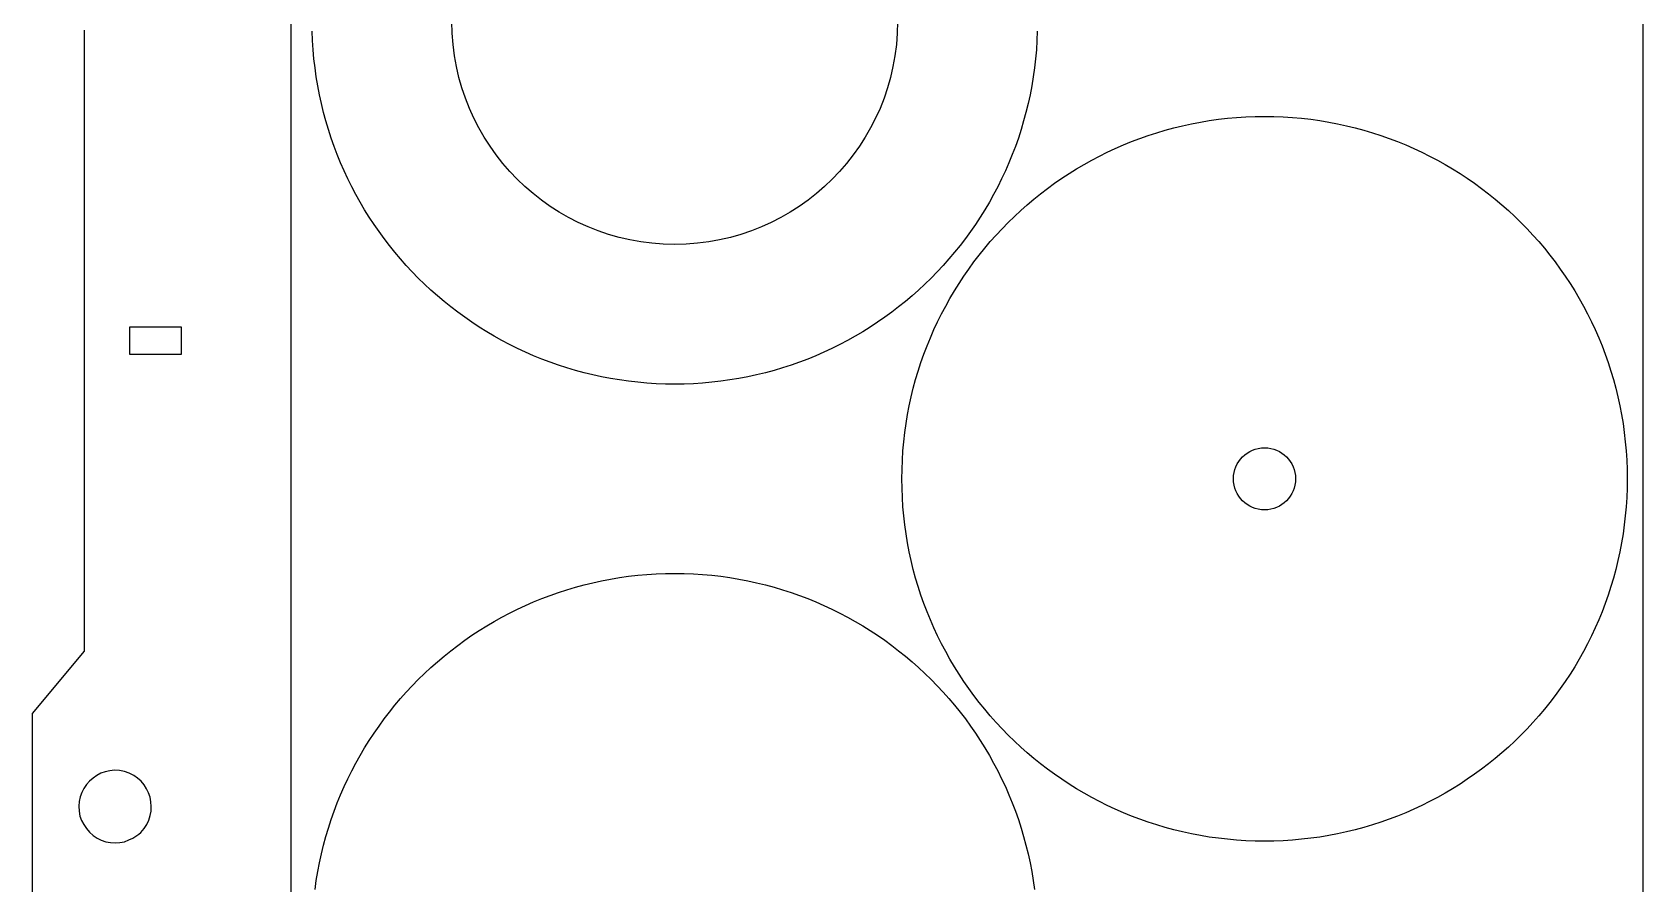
# Model space of a CAD drawing. Extents: x 378 to 958, y 20 to 900.
# Drawn here: x 802.6 to 958, y 294.8 to 377 of the extents above; entities that cross this region are included whole.
import ezdxf

# ---------------------------------------------------------------- set-up
doc = ezdxf.new("R2010")
doc.units = 0
doc.layers.get('0').update_dxf_attribs({"linetype": 'CONTINUOUS'})

msp = doc.modelspace()

# ---------------------------------------------------------------- linework, layer by layer
at = {"color": 0}
msp.add_line((958.0131, 900.108069), (958.0131, 20.108069), dxfattribs=at)
at = {"color": 4}
for p, q in [((827.570132, 23.552001), (827.570132, 432.521001)), ((843.113015, 376.930639), (843.08504, 378.03705)), ((886.08504, 378.03705), (886.057065, 376.930639)), ((807.571632, 377.229701), (807.571632, 317.234301)), ((829.63058, 376.235899), (829.596471, 377.133656)), ((829.687093, 375.344055), (829.63058, 376.235899)), ((843.196039, 375.838754), (843.113015, 376.930639)), ((886.057065, 376.930639), (885.974041, 375.838754)), ((899.5395, 376.235899), (899.482987, 375.344055)), ((899.573609, 377.133656), (899.5395, 376.235899)), ((829.765735, 374.458399), (829.687093, 375.344055)), ((843.332762, 374.762748), (843.196039, 375.838754)), ((843.521832, 373.703971), (843.332762, 374.762748)), ((885.837318, 374.762748), (885.648248, 373.703971)), ((885.974041, 375.838754), (885.837318, 374.762748)), ((899.482987, 375.344055), (899.404345, 374.458399)), ((829.866231, 373.579205), (829.765735, 374.458399)), ((829.988306, 372.706749), (829.866231, 373.579205)), ((843.7619, 372.663773), (843.521832, 373.703971)), ((885.648248, 373.703971), (885.40818, 372.663773)), ((899.303849, 373.579205), (899.181774, 372.706749)), ((899.404345, 374.458399), (899.303849, 373.579205)), ((830.131685, 371.841305), (829.988306, 372.706749)), ((830.296094, 370.983148), (830.131685, 371.841305)), ((844.051614, 371.643505), (843.7619, 372.663773)), ((844.389623, 370.644518), (844.051614, 371.643505)), ((885.118466, 371.643505), (884.780457, 370.644518)), ((885.40818, 372.663773), (885.118466, 371.643505)), ((899.038395, 371.841305), (898.873986, 370.983148)), ((899.181774, 372.706749), (899.038395, 371.841305)), ((830.481257, 370.132552), (830.296094, 370.983148)), ((830.6869, 369.289793), (830.481257, 370.132552)), ((844.774577, 369.668163), (844.389623, 370.644518)), ((884.780457, 370.644518), (884.395502, 369.668163)), ((898.688823, 370.132552), (898.48318, 369.289793)), ((898.873986, 370.983148), (898.688823, 370.132552)), ((830.912747, 368.455146), (830.6869, 369.289793)), ((831.158525, 367.628886), (830.912747, 368.455146)), ((845.205126, 368.71579), (844.774577, 369.668163)), ((845.679918, 367.78875), (845.205126, 368.71579)), ((883.964954, 368.71579), (883.490162, 367.78875)), ((884.395502, 369.668163), (883.964954, 368.71579)), ((898.257333, 368.455146), (898.011555, 367.628886)), ((898.48318, 369.289793), (898.257333, 368.455146)), ((915.312155, 368.351822), (916.177596, 368.495202)), ((916.177596, 368.495202), (917.05005, 368.617277)), ((917.05005, 368.617277), (917.92924, 368.717772)), ((917.92924, 368.717772), (918.814892, 368.796414)), ((918.814892, 368.796414), (919.706732, 368.852927)), ((919.706732, 368.852927), (920.604485, 368.887037)), ((920.604485, 368.887037), (921.507875, 368.898468)), ((921.507875, 368.898468), (922.411269, 368.887037)), ((922.411269, 368.887037), (923.309026, 368.852927)), ((923.309026, 368.852927), (924.20087, 368.796414)), ((924.20087, 368.796414), (925.086527, 368.717772)), ((925.086527, 368.717772), (925.965721, 368.617277)), ((925.965721, 368.617277), (926.838178, 368.495202)), ((926.838178, 368.495202), (927.703623, 368.351822)), ((831.423958, 366.811286), (831.158525, 367.628886)), ((846.197603, 366.888395), (845.679918, 367.78875)), ((846.756829, 366.016074), (846.197603, 366.888395)), ((882.972477, 366.888395), (882.413251, 366.016074)), ((883.490162, 367.78875), (882.972477, 366.888395)), ((898.011555, 367.628886), (897.746122, 366.811286)), ((909.473487, 366.774737), (910.282149, 367.05955)), ((910.282149, 367.05955), (911.099747, 367.324983)), ((911.099747, 367.324983), (911.926006, 367.57076)), ((911.926006, 367.57076), (912.760651, 367.796608)), ((912.760651, 367.796608), (913.603408, 368.002251)), ((913.603408, 368.002251), (914.454001, 368.187414)), ((914.454001, 368.187414), (915.312155, 368.351822)), ((927.703623, 368.351822), (928.561782, 368.187414)), ((928.561782, 368.187414), (929.412378, 368.002251)), ((929.412378, 368.002251), (930.255138, 367.796608)), ((930.255138, 367.796608), (931.089786, 367.57076)), ((931.089786, 367.57076), (931.916049, 367.324983)), ((931.916049, 367.324983), (932.73365, 367.05955)), ((932.73365, 367.05955), (933.542315, 366.774737)), ((831.708771, 366.002623), (831.423958, 366.811286)), ((832.012689, 365.20317), (831.708771, 366.002623)), ((847.356247, 365.173138), (846.756829, 366.016074)), ((882.413251, 366.016074), (881.813833, 365.173138)), ((897.461309, 366.002623), (897.157391, 365.20317)), ((897.746122, 366.811286), (897.461309, 366.002623)), ((905.573835, 365.069587), (906.333695, 365.447179)), ((906.333695, 365.447179), (907.103865, 365.806764)), ((907.103865, 365.806764), (907.88407, 366.148069)), ((907.88407, 366.148069), (908.674036, 366.470818)), ((908.674036, 366.470818), (909.473487, 366.774737)), ((933.542315, 366.774737), (934.341769, 366.470818)), ((934.341769, 366.470818), (935.131737, 366.148069)), ((935.131737, 366.148069), (935.911945, 365.806764)), ((935.911945, 365.806764), (936.682118, 365.447179)), ((936.682118, 365.447179), (937.44198, 365.069587)), ((832.335438, 364.413203), (832.012689, 365.20317)), ((832.676743, 363.632997), (832.335438, 364.413203)), ((847.994505, 364.360938), (847.356247, 365.173138)), ((848.670253, 363.580826), (847.994505, 364.360938)), ((881.175575, 364.360938), (880.499827, 363.580826)), ((881.813833, 365.173138), (881.175575, 364.360938)), ((896.834642, 364.413203), (896.493337, 363.632997)), ((897.157391, 365.20317), (896.834642, 364.413203)), ((902.642994, 363.384657), (903.358864, 363.831524)), ((903.358864, 363.831524), (904.086145, 364.261485)), ((904.086145, 364.261485), (904.82456, 364.674264)), ((904.82456, 364.674264), (905.573835, 365.069587)), ((937.44198, 365.069587), (938.191257, 364.674264)), ((938.191257, 364.674264), (938.929674, 364.261485)), ((938.929674, 364.261485), (939.656957, 363.831524)), ((939.656957, 363.831524), (940.372829, 363.384657)), ((833.036329, 362.862827), (832.676743, 363.632997)), ((833.413921, 362.102966), (833.036329, 362.862827)), ((849.38214, 362.83415), (848.670253, 363.580826)), ((850.128815, 362.122263), (849.38214, 362.83415)), ((879.78794, 362.83415), (879.041265, 362.122263)), ((880.499827, 363.580826), (879.78794, 362.83415)), ((896.133751, 362.862827), (895.756159, 362.102966)), ((896.493337, 363.632997), (896.133751, 362.862827)), ((900.566587, 361.945364), (901.24658, 362.441302)), ((901.24658, 362.441302), (901.938807, 362.921158)), ((901.938807, 362.921158), (902.642994, 363.384657)), ((940.372829, 363.384657), (941.077018, 362.921158)), ((941.077018, 362.921158), (941.769247, 362.441302)), ((941.769247, 362.441302), (942.449241, 361.945364)), ((833.809243, 361.353691), (833.413921, 362.102966)), ((834.222023, 360.615276), (833.809243, 361.353691)), ((850.908928, 361.446515), (850.128815, 362.122263)), ((851.721128, 360.808257), (850.908928, 361.446515)), ((852.564063, 360.208839), (851.721128, 360.808257)), ((877.448952, 360.808257), (876.606017, 360.208839)), ((878.261152, 361.446515), (877.448952, 360.808257)), ((879.041265, 362.122263), (878.261152, 361.446515)), ((895.360836, 361.353691), (894.948057, 360.615276)), ((895.756159, 362.102966), (895.360836, 361.353691)), ((898.602761, 360.363807), (899.244403, 360.906342)), ((899.244403, 360.906342), (899.899103, 361.433619)), ((899.899103, 361.433619), (900.566587, 361.945364)), ((942.449241, 361.945364), (943.116727, 361.433619)), ((943.116727, 361.433619), (943.771429, 360.906342)), ((943.771429, 360.906342), (944.413072, 360.363807)), ((834.651983, 359.887996), (834.222023, 360.615276)), ((835.098851, 359.172125), (834.651983, 359.887996)), ((835.56235, 358.467939), (835.098851, 359.172125)), ((853.436384, 359.649613), (852.564063, 360.208839)), ((854.33674, 359.131928), (853.436384, 359.649613)), ((855.26378, 358.657136), (854.33674, 359.131928)), ((874.83334, 359.131928), (873.9063, 358.657136)), ((875.733695, 359.649613), (874.83334, 359.131928)), ((876.606017, 360.208839), (875.733695, 359.649613)), ((894.071229, 359.172125), (893.60773, 358.467939)), ((894.518097, 359.887996), (894.071229, 359.172125)), ((894.948057, 360.615276), (894.518097, 359.887996)), ((896.758937, 358.647405), (897.359754, 359.234063)), ((897.359754, 359.234063), (897.974453, 359.806289)), ((897.974453, 359.806289), (898.602761, 360.363807)), ((944.413072, 360.363807), (945.041381, 359.806289)), ((945.041381, 359.806289), (945.656082, 359.234063)), ((945.656082, 359.234063), (946.2569, 358.647405)), ((836.042205, 357.775712), (835.56235, 358.467939)), ((836.538143, 357.09572), (836.042205, 357.775712)), ((856.216152, 358.226588), (855.26378, 358.657136)), ((857.192508, 357.841633), (856.216152, 358.226588)), ((858.191494, 357.503624), (857.192508, 357.841633)), ((871.977572, 357.841633), (870.978585, 357.503624)), ((872.953927, 358.226588), (871.977572, 357.841633)), ((873.9063, 358.657136), (872.953927, 358.226588)), ((893.127875, 357.775712), (892.631937, 357.09572)), ((893.60773, 358.467939), (893.127875, 357.775712)), ((895.600053, 357.431889), (896.172279, 358.046589)), ((896.172279, 358.046589), (896.758937, 358.647405)), ((946.2569, 358.647405), (946.843559, 358.046589)), ((946.843559, 358.046589), (947.415786, 357.431889)), ((837.049889, 356.428236), (836.538143, 357.09572)), ((837.577166, 355.773537), (837.049889, 356.428236)), ((859.211762, 357.21391), (858.191494, 357.503624)), ((860.25196, 356.973842), (859.211762, 357.21391)), ((861.310738, 356.784772), (860.25196, 356.973842)), ((862.386744, 356.648049), (861.310738, 356.784772)), ((863.478628, 356.565025), (862.386744, 356.648049)), ((864.58504, 356.53705), (863.478628, 356.565025)), ((865.691452, 356.565025), (864.58504, 356.53705)), ((866.783336, 356.648049), (865.691452, 356.565025)), ((867.859342, 356.784772), (866.783336, 356.648049)), ((868.91812, 356.973842), (867.859342, 356.784772)), ((869.958318, 357.21391), (868.91812, 356.973842)), ((870.978585, 357.503624), (869.958318, 357.21391)), ((892.120191, 356.428236), (891.592914, 355.773537)), ((892.631937, 357.09572), (892.120191, 356.428236)), ((893.972723, 355.507239), (894.500001, 356.161939)), ((894.500001, 356.161939), (895.042536, 356.803581)), ((895.042536, 356.803581), (895.600053, 357.431889)), ((947.415786, 357.431889), (947.973304, 356.803581)), ((947.973304, 356.803581), (948.51584, 356.161939)), ((948.51584, 356.161939), (949.043119, 355.507239)), ((838.119701, 355.131896), (837.577166, 355.773537)), ((838.677219, 354.503589), (838.119701, 355.131896)), ((839.249444, 353.888891), (838.677219, 354.503589)), ((890.492861, 354.503589), (889.920636, 353.888891)), ((891.050379, 355.131896), (890.492861, 354.503589)), ((891.592914, 355.773537), (891.050379, 355.131896)), ((892.96504, 354.159762), (893.460978, 354.839755)), ((893.460978, 354.839755), (893.972723, 355.507239)), ((949.043119, 355.507239), (949.554864, 354.839755)), ((949.554864, 354.839755), (950.050803, 354.159762)), ((839.836102, 353.288075), (839.249444, 353.888891)), ((840.436919, 352.701418), (839.836102, 353.288075)), ((889.333977, 353.288075), (888.733161, 352.701418)), ((889.920636, 353.888891), (889.333977, 353.288075)), ((892.021685, 352.763349), (892.485184, 353.467535)), ((892.485184, 353.467535), (892.96504, 354.159762)), ((950.050803, 354.159762), (950.53066, 353.467535)), ((950.53066, 353.467535), (950.994159, 352.763349)), ((841.051619, 352.129194), (840.436919, 352.701418)), ((841.679927, 351.571678), (841.051619, 352.129194)), ((842.321568, 351.029144), (841.679927, 351.571678)), ((887.490153, 351.571678), (886.848512, 351.029144)), ((888.118461, 352.129194), (887.490153, 351.571678)), ((888.733161, 352.701418), (888.118461, 352.129194)), ((890.732078, 350.581782), (891.144857, 351.320197)), ((891.144857, 351.320197), (891.574818, 352.047478)), ((891.574818, 352.047478), (892.021685, 352.763349)), ((950.994159, 352.763349), (951.441027, 352.047478)), ((951.441027, 352.047478), (951.870988, 351.320197)), ((951.870988, 351.320197), (952.283768, 350.581782)), ((842.976268, 350.501868), (842.321568, 351.029144)), ((843.643752, 349.990124), (842.976268, 350.501868)), ((844.323745, 349.494188), (843.643752, 349.990124)), ((885.526328, 349.990124), (884.846334, 349.494188)), ((886.193812, 350.501868), (885.526328, 349.990124)), ((886.848512, 351.029144), (886.193812, 350.501868)), ((889.959164, 349.072648), (890.336755, 349.832508)), ((890.336755, 349.832508), (890.732078, 350.581782)), ((952.283768, 350.581782), (952.679091, 349.832508)), ((952.679091, 349.832508), (953.056683, 349.072648)), ((845.015973, 349.014333), (844.323745, 349.494188)), ((845.720159, 348.550836), (845.015973, 349.014333)), ((846.43603, 348.10397), (845.720159, 348.550836)), ((883.449921, 348.550836), (882.73405, 348.10397)), ((884.154107, 349.014333), (883.449921, 348.550836)), ((884.846334, 349.494188), (884.154107, 349.014333)), ((889.258273, 347.522272), (889.599578, 348.302478)), ((889.599578, 348.302478), (889.959164, 349.072648)), ((953.056683, 349.072648), (953.41627, 348.302478)), ((953.41627, 348.302478), (953.757575, 347.522272)), ((847.16331, 347.674011), (846.43603, 348.10397)), ((847.901725, 347.261234), (847.16331, 347.674011)), ((848.651, 346.865912), (847.901725, 347.261234)), ((849.41086, 346.488322), (848.651, 346.865912)), ((880.51908, 346.865912), (879.75922, 346.488322)), ((881.268355, 347.261234), (880.51908, 346.865912)), ((882.00677, 347.674011), (881.268355, 347.261234)), ((882.73405, 348.10397), (882.00677, 347.674011)), ((888.631605, 345.932855), (888.935524, 346.732307)), ((888.935524, 346.732307), (889.258273, 347.522272)), ((953.757575, 347.522272), (954.080324, 346.732307)), ((954.080324, 346.732307), (954.384243, 345.932855)), ((850.18103, 346.128738), (849.41086, 346.488322)), ((850.961235, 345.787435), (850.18103, 346.128738)), ((851.751201, 345.464687), (850.961235, 345.787435)), ((852.550652, 345.16077), (851.751201, 345.464687)), ((853.359314, 344.875958), (852.550652, 345.16077)), ((876.619428, 345.16077), (875.810766, 344.875958)), ((877.418879, 345.464687), (876.619428, 345.16077)), ((878.208845, 345.787435), (877.418879, 345.464687)), ((878.98905, 346.128738), (878.208845, 345.787435)), ((879.75922, 346.488322), (878.98905, 346.128738)), ((888.08136, 344.306595), (888.346792, 345.124193)), ((888.346792, 345.124193), (888.631605, 345.932855)), ((954.384243, 345.932855), (954.669056, 345.124193)), ((954.669056, 345.124193), (954.934489, 344.306595)), ((854.176912, 344.610527), (853.359314, 344.875958)), ((855.003171, 344.36475), (854.176912, 344.610527)), ((855.837817, 344.138904), (855.003171, 344.36475)), ((856.680573, 343.933262), (855.837817, 344.138904)), ((857.531166, 343.7481), (856.680573, 343.933262)), ((858.389321, 343.583692), (857.531166, 343.7481)), ((859.254762, 343.440314), (858.389321, 343.583692)), ((870.780759, 343.583692), (869.915318, 343.440314)), ((871.638914, 343.7481), (870.780759, 343.583692)), ((872.489507, 343.933262), (871.638914, 343.7481)), ((873.332263, 344.138904), (872.489507, 343.933262)), ((874.166909, 344.36475), (873.332263, 344.138904)), ((874.993168, 344.610527), (874.166909, 344.36475)), ((875.810766, 344.875958), (874.993168, 344.610527)), ((887.835582, 343.480336), (888.08136, 344.306595)), ((954.934489, 344.306595), (955.180267, 343.480336)), ((860.127215, 343.31824), (859.254762, 343.440314)), ((861.006405, 343.217744), (860.127215, 343.31824)), ((861.892058, 343.139103), (861.006405, 343.217744)), ((862.783898, 343.08259), (861.892058, 343.139103)), ((863.68165, 343.048481), (862.783898, 343.08259)), ((864.58504, 343.03705), (863.68165, 343.048481)), ((865.48843, 343.048481), (864.58504, 343.03705)), ((866.386182, 343.08259), (865.48843, 343.048481)), ((867.278022, 343.139103), (866.386182, 343.08259)), ((868.163675, 343.217744), (867.278022, 343.139103)), ((869.042865, 343.31824), (868.163675, 343.217744)), ((869.915318, 343.440314), (869.042865, 343.31824)), ((887.404091, 341.802935), (887.609734, 342.645691)), ((887.609734, 342.645691), (887.835582, 343.480336)), ((955.180267, 343.480336), (955.406115, 342.645691)), ((955.406115, 342.645691), (955.611758, 341.802935)), ((887.05452, 340.094187), (887.218928, 340.952342)), ((887.218928, 340.952342), (887.404091, 341.802935)), ((955.611758, 341.802935), (955.796921, 340.952342)), ((955.796921, 340.952342), (955.961329, 340.094187)), ((886.789066, 338.356293), (886.911141, 339.228746)), ((886.911141, 339.228746), (887.05452, 340.094187)), ((955.961329, 340.094187), (956.104709, 339.228746)), ((956.104709, 339.228746), (956.226784, 338.356293)), ((886.609928, 336.59145), (886.68857, 337.477102)), ((886.68857, 337.477102), (886.789066, 338.356293)), ((956.226784, 338.356293), (956.327279, 337.477102)), ((956.327279, 337.477102), (956.405921, 336.59145)), ((886.553415, 335.69961), (886.609928, 336.59145)), ((956.405921, 336.59145), (956.462434, 335.69961)), ((886.507875, 333.898468), (886.519306, 334.801858)), ((886.519306, 334.801858), (886.553415, 335.69961)), ((956.462434, 335.69961), (956.496544, 334.801858)), ((956.496544, 334.801858), (956.507975, 333.898468)), ((886.519306, 332.995078), (886.507875, 333.898468)), ((886.553415, 332.097325), (886.519306, 332.995078)), ((956.496544, 332.995078), (956.462434, 332.097325)), ((956.507975, 333.898468), (956.496544, 332.995078)), ((886.609928, 331.205485), (886.553415, 332.097325)), ((886.68857, 330.319833), (886.609928, 331.205485)), ((956.405921, 331.205485), (956.327279, 330.319833)), ((956.462434, 332.097325), (956.405921, 331.205485)), ((886.789066, 329.440643), (886.68857, 330.319833)), ((956.327279, 330.319833), (956.226784, 329.440643)), ((886.911141, 328.568189), (886.789066, 329.440643)), ((887.05452, 327.702748), (886.911141, 328.568189)), ((956.104709, 328.568189), (955.961329, 327.702748)), ((956.226784, 329.440643), (956.104709, 328.568189)), ((887.218928, 326.844594), (887.05452, 327.702748)), ((887.404091, 325.994001), (887.218928, 326.844594)), ((955.796921, 326.844594), (955.611758, 325.994001)), ((955.961329, 327.702748), (955.796921, 326.844594)), ((887.609734, 325.151244), (887.404091, 325.994001)), ((887.835582, 324.316599), (887.609734, 325.151244)), ((955.406115, 325.151244), (955.180267, 324.316599)), ((955.611758, 325.994001), (955.406115, 325.151244)), ((854.176966, 323.1864), (855.003228, 323.432178)), ((855.003228, 323.432178), (855.837877, 323.658025)), ((855.837877, 323.658025), (856.680636, 323.863668)), ((856.680636, 323.863668), (857.531233, 324.048831)), ((857.531233, 324.048831), (858.389391, 324.21324)), ((858.389391, 324.21324), (859.254836, 324.356619)), ((859.254836, 324.356619), (860.127293, 324.478694)), ((860.127293, 324.478694), (861.006488, 324.57919)), ((861.006488, 324.57919), (861.892144, 324.657832)), ((861.892144, 324.657832), (862.783989, 324.714345)), ((862.783989, 324.714345), (863.681745, 324.748454)), ((863.681745, 324.748454), (864.58514, 324.759885)), ((864.58514, 324.759885), (865.48853, 324.748454)), ((865.48853, 324.748454), (866.386282, 324.714345)), ((866.386282, 324.714345), (867.278122, 324.657832)), ((867.278122, 324.657832), (868.163775, 324.57919)), ((868.163775, 324.57919), (869.042965, 324.478694)), ((869.042965, 324.478694), (869.915418, 324.356619)), ((869.915418, 324.356619), (870.780859, 324.21324)), ((870.780859, 324.21324), (871.639014, 324.048831)), ((871.639014, 324.048831), (872.489607, 323.863668)), ((872.489607, 323.863668), (873.332363, 323.658025)), ((873.332363, 323.658025), (874.167009, 323.432178)), ((874.167009, 323.432178), (874.993268, 323.1864)), ((888.08136, 323.49034), (887.835582, 324.316599)), ((888.346792, 322.672742), (888.08136, 323.49034)), ((954.934489, 323.49034), (954.669056, 322.672742)), ((955.180267, 324.316599), (954.934489, 323.49034)), ((850.18107, 321.668182), (850.961277, 322.009486)), ((850.961277, 322.009486), (851.751246, 322.332236)), ((851.751246, 322.332236), (852.5507, 322.636154)), ((852.5507, 322.636154), (853.359365, 322.920967)), ((853.359365, 322.920967), (854.176966, 323.1864)), ((874.993268, 323.1864), (875.810866, 322.920967)), ((875.810866, 322.920967), (876.619528, 322.636154)), ((876.619528, 322.636154), (877.418979, 322.332236)), ((877.418979, 322.332236), (878.208945, 322.009486)), ((878.208945, 322.009486), (878.98915, 321.668182)), ((888.631605, 321.86408), (888.346792, 322.672742)), ((888.935524, 321.064629), (888.631605, 321.86408)), ((954.384243, 321.86408), (954.080324, 321.064629)), ((954.669056, 322.672742), (954.384243, 321.86408)), ((847.16334, 320.122902), (847.901758, 320.535681)), ((847.901758, 320.535681), (848.651035, 320.931004)), ((848.651035, 320.931004), (849.410897, 321.308596)), ((849.410897, 321.308596), (850.18107, 321.668182)), ((878.98915, 321.668182), (879.75932, 321.308596)), ((879.75932, 321.308596), (880.51918, 320.931004)), ((880.51918, 320.931004), (881.268455, 320.535681)), ((881.268455, 320.535681), (882.00687, 320.122902)), ((889.258273, 320.274663), (888.935524, 321.064629)), ((889.599578, 319.494458), (889.258273, 320.274663)), ((953.757575, 320.274663), (953.41627, 319.494458)), ((954.080324, 321.064629), (953.757575, 320.274663)), ((844.323768, 318.302719), (845.015997, 318.782575)), ((845.015997, 318.782575), (845.720185, 319.246074)), ((845.720185, 319.246074), (846.436058, 319.692942)), ((846.436058, 319.692942), (847.16334, 320.122902)), ((882.00687, 320.122902), (882.73415, 319.692942)), ((882.73415, 319.692942), (883.450021, 319.246074)), ((883.450021, 319.246074), (884.154207, 318.782575)), ((884.154207, 318.782575), (884.846434, 318.302719)), ((889.959164, 318.724288), (889.599578, 319.494458)), ((890.336755, 317.964428), (889.959164, 318.724288)), ((953.056683, 318.724288), (952.679091, 317.964428)), ((953.41627, 319.494458), (953.056683, 318.724288)), ((807.571632, 317.234301), (802.572032, 311.234701)), ((842.321586, 316.767759), (842.976288, 317.295036)), ((842.976288, 317.295036), (843.643773, 317.806781)), ((843.643773, 317.806781), (844.323768, 318.302719)), ((884.846434, 318.302719), (885.526428, 317.806781)), ((885.526428, 317.806781), (886.193912, 317.295036)), ((886.193912, 317.295036), (886.848612, 316.767759)), ((890.732078, 317.215153), (890.336755, 317.964428)), ((891.144857, 316.476738), (890.732078, 317.215153)), ((952.283768, 317.215153), (951.870988, 316.476738)), ((952.679091, 317.964428), (952.283768, 317.215153)), ((840.436933, 315.095481), (841.051634, 315.667706)), ((841.051634, 315.667706), (841.679943, 316.225224)), ((841.679943, 316.225224), (842.321586, 316.767759)), ((886.848612, 316.767759), (887.490253, 316.225224)), ((887.490253, 316.225224), (888.118561, 315.667706)), ((888.118561, 315.667706), (888.733261, 315.095481)), ((891.574818, 315.749457), (891.144857, 316.476738)), ((892.021685, 315.033587), (891.574818, 315.749457)), ((951.441027, 315.749457), (950.994159, 315.033587)), ((951.870988, 316.476738), (951.441027, 315.749457)), ((839.249455, 313.908006), (839.836115, 314.508822)), ((839.836115, 314.508822), (840.436933, 315.095481)), ((888.733261, 315.095481), (889.334077, 314.508822)), ((889.334077, 314.508822), (889.920736, 313.908006)), ((892.485184, 314.3294), (892.021685, 315.033587)), ((892.96504, 313.637173), (892.485184, 314.3294)), ((950.53066, 314.3294), (950.050803, 313.637173)), ((950.994159, 315.033587), (950.53066, 314.3294)), ((837.577174, 312.023357), (838.11971, 312.664998)), ((838.11971, 312.664998), (838.677229, 313.293306)), ((838.677229, 313.293306), (839.249455, 313.908006)), ((889.920736, 313.908006), (890.492961, 313.293306)), ((890.492961, 313.293306), (891.050479, 312.664998)), ((891.050479, 312.664998), (891.593014, 312.023357)), ((893.460978, 312.95718), (892.96504, 313.637173)), ((893.972723, 312.289696), (893.460978, 312.95718)), ((949.554864, 312.95718), (949.043119, 312.289696)), ((950.050803, 313.637173), (949.554864, 312.95718)), ((802.572032, 311.234701), (802.572032, 293.236101)), ((836.53815, 310.701172), (837.049896, 311.368657)), ((837.049896, 311.368657), (837.577174, 312.023357)), ((891.593014, 312.023357), (892.120291, 311.368657)), ((892.120291, 311.368657), (892.632037, 310.701172)), ((894.500001, 311.634996), (893.972723, 312.289696)), ((895.042536, 310.993354), (894.500001, 311.634996)), ((895.600053, 310.365046), (895.042536, 310.993354)), ((947.973304, 310.993354), (947.415786, 310.365046)), ((948.51584, 311.634996), (947.973304, 310.993354)), ((949.043119, 312.289696), (948.51584, 311.634996)), ((835.098855, 308.624766), (835.562355, 309.328952)), ((835.562355, 309.328952), (836.042211, 310.021179)), ((836.042211, 310.021179), (836.53815, 310.701172)), ((892.632037, 310.701172), (893.127975, 310.021179)), ((893.127975, 310.021179), (893.60783, 309.328952)), ((893.60783, 309.328952), (894.071329, 308.624766)), ((896.172279, 309.750347), (895.600053, 310.365046)), ((896.758937, 309.14953), (896.172279, 309.750347)), ((946.843559, 309.750347), (946.2569, 309.14953)), ((947.415786, 310.365046), (946.843559, 309.750347)), ((834.222026, 307.181615), (834.651987, 307.908895)), ((834.651987, 307.908895), (835.098855, 308.624766)), ((894.071329, 308.624766), (894.518197, 307.908895)), ((894.518197, 307.908895), (894.948157, 307.181615)), ((897.359754, 308.562872), (896.758937, 309.14953)), ((897.974453, 307.990646), (897.359754, 308.562872)), ((898.602761, 307.433129), (897.974453, 307.990646)), ((945.041381, 307.990646), (944.413072, 307.433129)), ((945.656082, 308.562872), (945.041381, 307.990646)), ((946.2569, 309.14953), (945.656082, 308.562872)), ((833.413923, 305.693925), (833.809247, 306.4432)), ((833.809247, 306.4432), (834.222026, 307.181615)), ((894.948157, 307.181615), (895.360936, 306.4432)), ((895.360936, 306.4432), (895.756259, 305.693925)), ((899.244403, 306.890594), (898.602761, 307.433129)), ((899.899103, 306.363316), (899.244403, 306.890594)), ((900.566587, 305.851571), (899.899103, 306.363316)), ((943.116727, 306.363316), (942.449241, 305.851571)), ((943.771429, 306.890594), (943.116727, 306.363316)), ((944.413072, 307.433129), (943.771429, 306.890594)), ((832.676745, 304.163895), (833.036331, 304.934065)), ((833.036331, 304.934065), (833.413923, 305.693925)), ((895.756259, 305.693925), (896.133851, 304.934065)), ((896.133851, 304.934065), (896.493437, 304.163895)), ((901.24658, 305.355633), (900.566587, 305.851571)), ((901.938807, 304.875777), (901.24658, 305.355633)), ((902.642994, 304.412278), (901.938807, 304.875777)), ((941.077018, 304.875777), (940.372829, 304.412278)), ((941.769247, 305.355633), (941.077018, 304.875777)), ((942.449241, 305.851571), (941.769247, 305.355633)), ((832.012691, 302.593724), (832.33544, 303.38369)), ((832.33544, 303.38369), (832.676745, 304.163895)), ((896.493437, 304.163895), (896.834742, 303.38369)), ((896.834742, 303.38369), (897.157491, 302.593724)), ((903.358864, 303.965411), (902.642994, 304.412278)), ((904.086145, 303.53545), (903.358864, 303.965411)), ((904.82456, 303.122671), (904.086145, 303.53545)), ((905.573835, 302.727348), (904.82456, 303.122671)), ((938.191257, 303.122671), (937.44198, 302.727348)), ((938.929674, 303.53545), (938.191257, 303.122671)), ((939.656957, 303.965411), (938.929674, 303.53545)), ((940.372829, 304.412278), (939.656957, 303.965411)), ((831.423959, 300.98561), (831.708772, 301.794273)), ((831.708772, 301.794273), (832.012691, 302.593724)), ((897.157491, 302.593724), (897.461409, 301.794273)), ((897.461409, 301.794273), (897.746222, 300.98561)), ((906.333695, 302.349757), (905.573835, 302.727348)), ((907.103865, 301.990171), (906.333695, 302.349757)), ((907.88407, 301.648866), (907.103865, 301.990171)), ((908.674036, 301.326117), (907.88407, 301.648866)), ((935.131737, 301.648866), (934.341769, 301.326117)), ((935.911945, 301.990171), (935.131737, 301.648866)), ((936.682118, 302.349757), (935.911945, 301.990171)), ((937.44198, 302.727348), (936.682118, 302.349757)), ((830.912748, 299.341754), (831.158526, 300.168012)), ((831.158526, 300.168012), (831.423959, 300.98561)), ((897.746222, 300.98561), (898.011655, 300.168012)), ((898.011655, 300.168012), (898.257433, 299.341754)), ((909.473487, 301.022198), (908.674036, 301.326117)), ((910.282149, 300.737385), (909.473487, 301.022198)), ((911.099747, 300.471953), (910.282149, 300.737385)), ((911.926006, 300.226175), (911.099747, 300.471953)), ((912.760651, 300.000327), (911.926006, 300.226175)), ((931.089786, 300.226175), (930.255138, 300.000327)), ((931.916049, 300.471953), (931.089786, 300.226175)), ((932.73365, 300.737385), (931.916049, 300.471953)), ((933.542315, 301.022198), (932.73365, 300.737385)), ((934.341769, 301.326117), (933.542315, 301.022198)), ((830.481257, 297.664352), (830.6869, 298.507108)), ((830.6869, 298.507108), (830.912748, 299.341754)), ((898.257433, 299.341754), (898.48328, 298.507108)), ((898.48328, 298.507108), (898.688923, 297.664352)), ((913.603408, 299.794684), (912.760651, 300.000327)), ((914.454001, 299.609521), (913.603408, 299.794684)), ((915.312155, 299.445113), (914.454001, 299.609521)), ((916.177596, 299.301734), (915.312155, 299.445113)), ((917.05005, 299.179659), (916.177596, 299.301734)), ((917.92924, 299.079163), (917.05005, 299.179659)), ((918.814892, 299.000521), (917.92924, 299.079163)), ((919.706732, 298.944008), (918.814892, 299.000521)), ((920.604485, 298.909898), (919.706732, 298.944008)), ((921.507875, 298.898468), (920.604485, 298.909898)), ((922.411269, 298.909898), (921.507875, 298.898468)), ((923.309026, 298.944008), (922.411269, 298.909898)), ((924.20087, 299.000521), (923.309026, 298.944008)), ((925.086527, 299.079163), (924.20087, 299.000521)), ((925.965721, 299.179659), (925.086527, 299.079163)), ((926.838178, 299.301734), (925.965721, 299.179659)), ((927.703623, 299.445113), (926.838178, 299.301734)), ((928.561782, 299.609521), (927.703623, 299.445113)), ((929.412378, 299.794684), (928.561782, 299.609521)), ((930.255138, 300.000327), (929.412378, 299.794684)), ((830.296094, 296.813759), (830.481257, 297.664352)), ((898.688923, 297.664352), (898.874086, 296.813759)), ((829.988306, 295.090163), (830.131685, 295.955604)), ((830.131685, 295.955604), (830.296094, 296.813759)), ((898.874086, 296.813759), (899.038495, 295.955604)), ((899.038495, 295.955604), (899.181874, 295.090163)), ((829.866231, 294.21771), (829.988306, 295.090163)), ((899.181874, 295.090163), (899.303949, 294.21771))]:
    msp.add_line(p, q, dxfattribs=at)
at = {"color": 7}
for p, q in [((811.971332, 348.531901), (811.971332, 345.932101)), ((816.970832, 348.531901), (811.971332, 348.531901)), ((816.970832, 345.932101), (816.970832, 348.531901)), ((811.971332, 345.932101), (816.970832, 345.932101)), ((919.020215, 335.575816), (919.192914, 335.806765)), ((919.192914, 335.806765), (919.386537, 336.019805)), ((919.386537, 336.019805), (919.599577, 336.213428)), ((919.599577, 336.213428), (919.830526, 336.386127)), ((919.830526, 336.386127), (920.077876, 336.536393)), ((920.077876, 336.536393), (920.34012, 336.662719)), ((920.34012, 336.662719), (920.615749, 336.763597)), ((920.615749, 336.763597), (920.903257, 336.83752)), ((920.903257, 336.83752), (921.201135, 336.882979)), ((921.201135, 336.882979), (921.507875, 336.898468)), ((921.507875, 336.898468), (921.814615, 336.882979)), ((921.814615, 336.882979), (922.112492, 336.83752)), ((922.112492, 336.83752), (922.4, 336.763597)), ((922.4, 336.763597), (922.675629, 336.662719)), ((922.675629, 336.662719), (922.937873, 336.536393)), ((922.937873, 336.536393), (923.185223, 336.386127)), ((923.185223, 336.386127), (923.416172, 336.213428)), ((923.416172, 336.213428), (923.629212, 336.019805)), ((923.629212, 336.019805), (923.822835, 335.806765)), ((923.822835, 335.806765), (923.995534, 335.575816)), ((918.507875, 333.898468), (918.523363, 334.205208)), ((918.523363, 334.205208), (918.568822, 334.503085)), ((918.568822, 334.503085), (918.642745, 334.790593)), ((918.642745, 334.790593), (918.743623, 335.066222)), ((918.743623, 335.066222), (918.869949, 335.328466)), ((918.869949, 335.328466), (919.020215, 335.575816)), ((923.995534, 335.575816), (924.1458, 335.328466)), ((924.1458, 335.328466), (924.272126, 335.066222)), ((924.272126, 335.066222), (924.373004, 334.790593)), ((924.373004, 334.790593), (924.446927, 334.503085)), ((924.446927, 334.503085), (924.492386, 334.205208)), ((924.492386, 334.205208), (924.507875, 333.898468)), ((918.523363, 333.591728), (918.507875, 333.898468)), ((918.568822, 333.29385), (918.523363, 333.591728)), ((918.642745, 333.006342), (918.568822, 333.29385)), ((918.743623, 332.730713), (918.642745, 333.006342)), ((918.869949, 332.468469), (918.743623, 332.730713)), ((924.272126, 332.730713), (924.1458, 332.468469)), ((924.373004, 333.006342), (924.272126, 332.730713)), ((924.446927, 333.29385), (924.373004, 333.006342)), ((924.492386, 333.591728), (924.446927, 333.29385)), ((924.507875, 333.898468), (924.492386, 333.591728)), ((919.020215, 332.221119), (918.869949, 332.468469)), ((919.192914, 331.99017), (919.020215, 332.221119)), ((919.386537, 331.77713), (919.192914, 331.99017)), ((919.599577, 331.583507), (919.386537, 331.77713)), ((919.830526, 331.410808), (919.599577, 331.583507)), ((920.077876, 331.260542), (919.830526, 331.410808)), ((920.34012, 331.134216), (920.077876, 331.260542)), ((920.615749, 331.033338), (920.34012, 331.134216)), ((922.675629, 331.134216), (922.4, 331.033338)), ((922.937873, 331.260542), (922.675629, 331.134216)), ((923.185223, 331.410808), (922.937873, 331.260542)), ((923.416172, 331.583507), (923.185223, 331.410808)), ((923.629212, 331.77713), (923.416172, 331.583507)), ((923.822835, 331.99017), (923.629212, 331.77713)), ((923.995534, 332.221119), (923.822835, 331.99017)), ((924.1458, 332.468469), (923.995534, 332.221119)), ((920.903257, 330.959415), (920.615749, 331.033338)), ((921.201135, 330.913956), (920.903257, 330.959415)), ((921.507875, 330.898468), (921.201135, 330.913956)), ((921.814615, 330.913956), (921.507875, 330.898468)), ((922.112492, 330.959415), (921.814615, 330.913956)), ((922.4, 331.033338), (922.112492, 330.959415)), ((808.107108, 304.70201), (807.812563, 304.368796)), ((808.439937, 304.996894), (808.107108, 304.70201)), ((808.806751, 305.249143), (808.439937, 304.996894)), ((809.203251, 305.454453), (808.806751, 305.249143)), ((809.625139, 305.60852), (809.203251, 305.454453)), ((810.068117, 305.70704), (809.625139, 305.60852)), ((810.527885, 305.745708), (810.068117, 305.70704)), ((811.000145, 305.720221), (810.527885, 305.745708)), ((811.480598, 305.626273), (811.000145, 305.720221)), ((811.943723, 305.467081), (811.480598, 305.626273)), ((812.365547, 305.252733), (811.943723, 305.467081)), ((812.744499, 304.989104), (812.365547, 305.252733)), ((813.079003, 304.682067), (812.744499, 304.989104)), ((813.367486, 304.337498), (813.079003, 304.682067)), ((807.201614, 303.182212), (807.103188, 302.738718)), ((807.355517, 303.604593), (807.201614, 303.182212)), ((807.5606, 304.001555), (807.355517, 303.604593)), ((807.812563, 304.368796), (807.5606, 304.001555)), ((813.608373, 303.961271), (813.367486, 304.337498)), ((813.800091, 303.55926), (813.608373, 303.961271)), ((813.941065, 303.13734), (813.800091, 303.55926)), ((814.029722, 302.701384), (813.941065, 303.13734)), ((807.103188, 302.738718), (807.064539, 302.278415)), ((807.064539, 302.278415), (807.089965, 301.805607)), ((807.089965, 301.805607), (807.183764, 301.324597)), ((813.966049, 301.368052), (814.043788, 301.810866)), ((814.064488, 302.257268), (814.029722, 302.701384)), ((814.043788, 301.810866), (814.064488, 302.257268)), ((807.183764, 301.324597), (807.331553, 300.900992)), ((807.331553, 300.900992), (807.539804, 300.495622)), ((807.539804, 300.495622), (807.801474, 300.115537)), ((807.801474, 300.115537), (808.10952, 299.767786)), ((813.053216, 299.750165), (813.374853, 300.119883)), ((813.374853, 300.119883), (813.633155, 300.516686)), ((813.633155, 300.516686), (813.829696, 300.9347)), ((813.829696, 300.9347), (813.966049, 301.368052)), ((808.10952, 299.767786), (808.4569, 299.45942)), ((808.4569, 299.45942), (808.83657, 299.197487)), ((808.83657, 299.197487), (809.241488, 298.989038)), ((809.241488, 298.989038), (809.66461, 298.841123)), ((809.66461, 298.841123), (809.905917, 298.787496)), ((809.905917, 298.787496), (810.140168, 298.755982)), ((810.140168, 298.755982), (810.593436, 298.745714)), ((810.593436, 298.745714), (811.036288, 298.78315)), ((811.036288, 298.78315), (811.480598, 298.841123)), ((811.480598, 298.841123), (811.894349, 299.013308)), ((811.894349, 299.013308), (812.29651, 299.202518)), ((812.29651, 299.202518), (812.68387, 299.438291)), ((812.68387, 299.438291), (812.870995, 299.582869)), ((812.870995, 299.582869), (813.053216, 299.750165))]:
    msp.add_line(p, q, dxfattribs=at)

doc.saveas('drawing.dxf')
